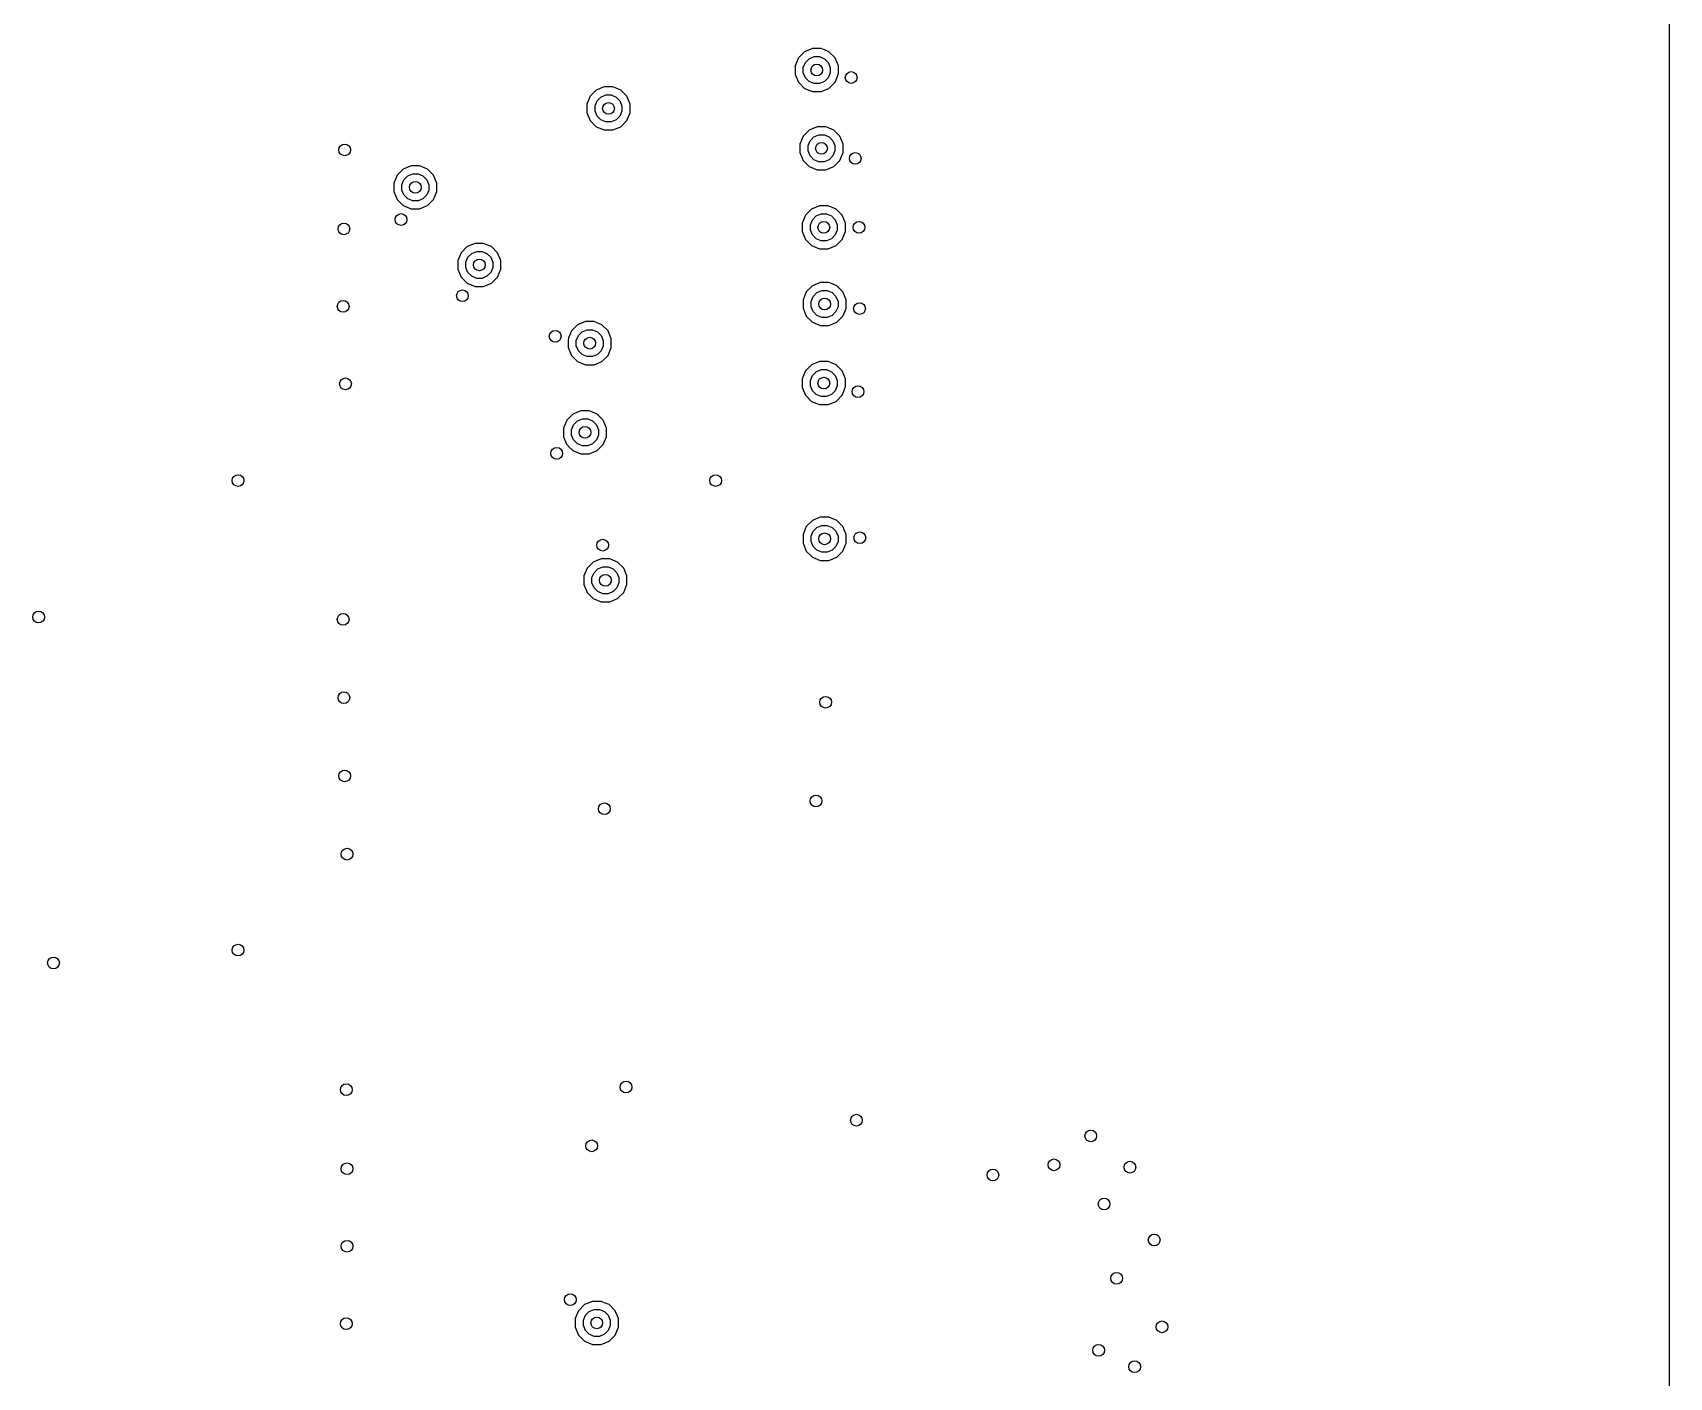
# Model space of a CAD drawing. Extents: x 114.9 to 199.6, y -137.1 to -76.7.
# Drawn here: x 178.68 to 199.58, y -106.88 to -89.7 of the extents above; entities that cross this region are included whole.
import ezdxf

# ---------------------------------------------------------------- set-up
doc = ezdxf.new("R2010")
doc.units = 0
doc.layers.add('BLACK', color=7, linetype='CONTINUOUS')

msp = doc.modelspace()

# ---------------------------------------------------------------- linework, layer by layer
at = {"layer": 'BLACK', "linetype": 'CONTINUOUS'}
for p, q in [((199.5795, -77.402406), (199.5795, -130.397593)), ((188.456444, -90.02394), (188.4145, -90.125198)), ((188.53394, -89.946444), (188.456444, -90.02394)), ((188.518363, -90.145859), (188.544493, -90.082775)), ((188.635198, -89.9045), (188.53394, -89.946444)), ((188.544493, -90.082775), (188.592775, -90.034493)), ((188.592775, -90.034493), (188.655859, -90.008363)), ((188.6352, -89.9045), (188.635198, -89.9045)), ((188.7448, -89.9045), (188.6352, -89.9045)), ((188.655859, -90.008363), (188.724141, -90.008363)), ((188.724141, -90.008363), (188.787225, -90.034493)), ((188.744801, -89.9045), (188.7448, -89.9045)), ((188.786744, -89.921874), (188.744801, -89.9045)), ((188.846058, -89.946443), (188.786744, -89.921874)), ((188.787225, -90.034493), (188.835507, -90.082775)), ((188.835507, -90.082775), (188.861637, -90.145859)), ((188.846059, -89.946444), (188.846058, -89.946443)), ((188.846061, -89.946445), (188.846059, -89.946444)), ((188.923555, -90.023939), (188.846061, -89.946445)), ((188.923555, -90.02394), (188.923555, -90.023939)), ((188.923557, -90.023942), (188.923555, -90.02394)), ((188.9655, -90.1252), (188.923557, -90.023942)), ((188.4145, -90.125198), (188.4145, -90.1252)), ((188.4145, -90.1252), (188.4145, -90.2348)), ((188.4145, -90.2348), (188.456443, -90.336058)), ((188.518363, -90.214141), (188.518363, -90.145859)), ((188.544493, -90.277225), (188.518363, -90.214141)), ((188.592775, -90.325507), (188.544493, -90.277225)), ((188.835507, -90.277225), (188.787225, -90.325507)), ((188.861637, -90.214141), (188.835507, -90.277225)), ((188.861637, -90.145859), (188.861637, -90.214141)), ((188.923557, -90.336058), (188.958202, -90.252418)), ((188.958202, -90.240959), (188.9655, -90.223339)), ((188.958202, -90.252418), (188.958202, -90.240959)), ((188.9655, -90.223339), (188.9655, -90.1252)), ((185.796444, -90.51394), (185.7545, -90.615198)), ((185.87394, -90.436444), (185.796444, -90.51394)), ((185.975198, -90.3945), (185.87394, -90.436444)), ((185.932775, -90.524493), (185.995859, -90.498363)), ((185.9752, -90.3945), (185.975198, -90.3945)), ((186.0848, -90.3945), (185.9752, -90.3945)), ((185.995859, -90.498363), (186.064141, -90.498363)), ((186.064141, -90.498363), (186.127225, -90.524493)), ((186.084801, -90.3945), (186.0848, -90.3945)), ((186.126744, -90.411874), (186.084801, -90.3945)), ((186.186058, -90.436443), (186.126744, -90.411874)), ((186.186059, -90.436444), (186.186058, -90.436443)), ((186.186061, -90.436445), (186.186059, -90.436444)), ((186.263555, -90.513939), (186.186061, -90.436445)), ((186.263555, -90.51394), (186.263555, -90.513939)), ((186.263557, -90.513942), (186.263555, -90.51394)), ((186.3055, -90.6152), (186.263557, -90.513942)), ((188.456443, -90.336058), (188.456444, -90.336059)), ((188.456444, -90.336059), (188.456445, -90.336061)), ((188.456445, -90.336061), (188.533939, -90.413555)), ((188.533939, -90.413555), (188.53394, -90.413555)), ((188.53394, -90.413555), (188.533942, -90.413557)), ((188.533942, -90.413557), (188.6352, -90.4555)), ((188.655859, -90.351637), (188.592775, -90.325507)), ((188.6352, -90.4555), (188.635202, -90.4555)), ((188.635202, -90.4555), (188.744798, -90.4555)), ((188.724141, -90.351637), (188.655859, -90.351637)), ((188.787225, -90.325507), (188.724141, -90.351637)), ((188.744798, -90.4555), (188.7448, -90.4555)), ((188.7448, -90.4555), (188.846058, -90.413557)), ((188.846058, -90.413557), (188.84606, -90.413555)), ((188.84606, -90.413555), (188.846061, -90.413555)), ((188.846061, -90.413555), (188.923555, -90.336061)), ((188.923555, -90.33606), (188.923557, -90.336058)), ((188.923555, -90.336061), (188.923555, -90.33606)), ((185.7545, -90.615198), (185.7545, -90.6152)), ((185.7545, -90.6152), (185.7545, -90.7248)), ((185.7545, -90.7248), (185.796443, -90.826058)), ((185.858363, -90.635859), (185.884493, -90.572775)), ((185.858363, -90.704141), (185.858363, -90.635859)), ((185.884493, -90.767225), (185.858363, -90.704141)), ((185.884493, -90.572775), (185.932775, -90.524493)), ((186.127225, -90.524493), (186.175507, -90.572775)), ((186.175507, -90.572775), (186.201637, -90.635859)), ((186.201637, -90.704141), (186.175507, -90.767225)), ((186.201637, -90.635859), (186.201637, -90.704141)), ((186.263557, -90.826058), (186.3055, -90.7248)), ((186.3055, -90.7248), (186.3055, -90.6152)), ((185.796443, -90.826058), (185.796444, -90.826059)), ((185.796444, -90.826059), (185.796445, -90.826061)), ((185.796445, -90.826061), (185.873939, -90.903555)), ((185.873939, -90.903555), (185.87394, -90.903555)), ((185.87394, -90.903555), (185.873942, -90.903557)), ((185.873942, -90.903557), (185.9752, -90.9455)), ((185.932775, -90.815507), (185.884493, -90.767225)), ((185.995859, -90.841637), (185.932775, -90.815507)), ((186.064141, -90.841637), (185.995859, -90.841637)), ((186.127225, -90.815507), (186.064141, -90.841637)), ((186.0848, -90.9455), (186.186058, -90.903557)), ((186.175507, -90.767225), (186.127225, -90.815507)), ((186.186058, -90.903557), (186.18606, -90.903555)), ((186.18606, -90.903555), (186.186061, -90.903555)), ((186.186061, -90.903555), (186.263555, -90.826061)), ((186.263555, -90.82606), (186.263557, -90.826058)), ((186.263555, -90.826061), (186.263555, -90.82606)), ((188.695198, -90.9045), (188.59394, -90.946444)), ((188.6952, -90.9045), (188.695198, -90.9045)), ((188.8048, -90.9045), (188.6952, -90.9045)), ((188.804801, -90.9045), (188.8048, -90.9045)), ((188.846744, -90.921874), (188.804801, -90.9045)), ((188.906058, -90.946443), (188.846744, -90.921874)), ((185.9752, -90.9455), (185.975202, -90.9455)), ((185.975202, -90.9455), (186.084798, -90.9455)), ((186.084798, -90.9455), (186.0848, -90.9455)), ((188.516444, -91.02394), (188.4745, -91.125198)), ((188.4745, -91.125198), (188.4745, -91.1252)), ((188.4745, -91.1252), (188.4745, -91.2348)), ((188.59394, -90.946444), (188.516444, -91.02394)), ((188.578363, -91.145859), (188.604493, -91.082775)), ((188.604493, -91.082775), (188.652775, -91.034493)), ((188.652775, -91.034493), (188.715859, -91.008363)), ((188.715859, -91.008363), (188.784141, -91.008363)), ((188.784141, -91.008363), (188.847225, -91.034493)), ((188.847225, -91.034493), (188.895507, -91.082775)), ((188.895507, -91.082775), (188.921637, -91.145859)), ((188.906059, -90.946444), (188.906058, -90.946443)), ((188.906061, -90.946445), (188.906059, -90.946444)), ((188.983555, -91.023939), (188.906061, -90.946445)), ((188.983555, -91.02394), (188.983555, -91.023939)), ((188.983557, -91.023942), (188.983555, -91.02394)), ((189.0255, -91.1252), (188.983557, -91.023942)), ((189.0255, -91.2348), (189.0255, -91.1252)), ((188.4745, -91.2348), (188.516443, -91.336058)), ((188.516443, -91.336058), (188.516444, -91.336059)), ((188.516444, -91.336059), (188.516445, -91.336061)), ((188.516445, -91.336061), (188.593939, -91.413555)), ((188.578363, -91.214141), (188.578363, -91.145859)), ((188.604493, -91.277225), (188.578363, -91.214141)), ((188.652775, -91.325507), (188.604493, -91.277225)), ((188.715859, -91.351637), (188.652775, -91.325507)), ((188.784141, -91.351637), (188.715859, -91.351637)), ((188.847225, -91.325507), (188.784141, -91.351637)), ((188.895507, -91.277225), (188.847225, -91.325507)), ((188.921637, -91.214141), (188.895507, -91.277225)), ((188.906061, -91.413555), (188.983555, -91.336061)), ((188.921637, -91.145859), (188.921637, -91.214141)), ((188.983555, -91.33606), (188.983557, -91.336058)), ((188.983555, -91.336061), (188.983555, -91.33606)), ((188.983557, -91.336058), (189.0255, -91.2348)), ((183.329207, -91.522723), (183.287263, -91.623981)), ((183.406703, -91.445227), (183.329207, -91.522723)), ((183.507961, -91.403283), (183.406703, -91.445227)), ((183.417256, -91.581558), (183.465538, -91.533276)), ((183.465538, -91.533276), (183.528622, -91.507146)), ((183.507963, -91.403283), (183.507961, -91.403283)), ((183.617563, -91.403283), (183.507963, -91.403283)), ((183.528622, -91.507146), (183.596904, -91.507146)), ((183.596904, -91.507146), (183.659988, -91.533276)), ((183.617564, -91.403283), (183.617563, -91.403283)), ((183.659507, -91.420657), (183.617564, -91.403283)), ((183.718821, -91.445226), (183.659507, -91.420657)), ((183.659988, -91.533276), (183.70827, -91.581558)), ((183.718822, -91.445227), (183.718821, -91.445226)), ((183.718824, -91.445228), (183.718822, -91.445227)), ((183.796318, -91.522722), (183.718824, -91.445228)), ((183.796318, -91.522723), (183.796318, -91.522722)), ((183.79632, -91.522725), (183.796318, -91.522723)), ((183.838263, -91.623983), (183.79632, -91.522725)), ((188.593939, -91.413555), (188.59394, -91.413555)), ((188.59394, -91.413555), (188.593942, -91.413557)), ((188.593942, -91.413557), (188.6952, -91.4555)), ((188.6952, -91.4555), (188.695202, -91.4555)), ((188.695202, -91.4555), (188.804798, -91.4555)), ((188.804798, -91.4555), (188.8048, -91.4555)), ((188.8048, -91.4555), (188.906058, -91.413557)), ((188.906058, -91.413557), (188.90606, -91.413555)), ((188.90606, -91.413555), (188.906061, -91.413555)), ((183.287263, -91.623981), (183.287263, -91.623983)), ((183.287263, -91.623983), (183.287263, -91.733583)), ((183.287263, -91.733583), (183.329206, -91.834841)), ((183.391126, -91.644642), (183.417256, -91.581558)), ((183.391126, -91.712924), (183.391126, -91.644642)), ((183.417256, -91.776008), (183.391126, -91.712924)), ((183.70827, -91.581558), (183.7344, -91.644642)), ((183.7344, -91.712924), (183.70827, -91.776008)), ((183.7344, -91.644642), (183.7344, -91.712924)), ((183.79632, -91.834841), (183.838263, -91.733583)), ((183.838263, -91.733583), (183.838263, -91.623983)), ((183.329206, -91.834841), (183.329207, -91.834842)), ((183.329207, -91.834842), (183.329208, -91.834844)), ((183.329208, -91.834844), (183.406702, -91.912338)), ((183.406702, -91.912338), (183.406703, -91.912338)), ((183.406703, -91.912338), (183.406705, -91.91234)), ((183.406705, -91.91234), (183.507963, -91.954283)), ((183.465538, -91.82429), (183.417256, -91.776008)), ((183.528622, -91.85042), (183.465538, -91.82429)), ((183.507963, -91.954283), (183.507965, -91.954283)), ((183.507965, -91.954283), (183.617561, -91.954283)), ((183.596904, -91.85042), (183.528622, -91.85042)), ((183.659988, -91.82429), (183.596904, -91.85042)), ((183.617561, -91.954283), (183.617563, -91.954283)), ((183.617563, -91.954283), (183.718821, -91.91234)), ((183.70827, -91.776008), (183.659988, -91.82429)), ((183.718821, -91.91234), (183.718823, -91.912338)), ((183.718823, -91.912338), (183.718824, -91.912338)), ((183.718824, -91.912338), (183.796318, -91.834844)), ((183.796318, -91.834843), (183.79632, -91.834841)), ((183.796318, -91.834844), (183.796318, -91.834843)), ((188.62394, -91.956444), (188.546444, -92.03394)), ((188.725198, -91.9145), (188.62394, -91.956444)), ((188.7252, -91.9145), (188.725198, -91.9145)), ((188.8348, -91.9145), (188.7252, -91.9145)), ((188.834801, -91.9145), (188.8348, -91.9145)), ((188.876744, -91.931874), (188.834801, -91.9145)), ((188.936058, -91.956443), (188.876744, -91.931874)), ((188.936059, -91.956444), (188.936058, -91.956443)), ((188.936061, -91.956445), (188.936059, -91.956444)), ((189.013555, -92.033939), (188.936061, -91.956445)), ((188.546444, -92.03394), (188.5045, -92.135198)), ((188.5045, -92.135198), (188.5045, -92.1352)), ((188.5045, -92.1352), (188.5045, -92.2448)), ((188.608363, -92.155859), (188.634493, -92.092775)), ((188.608363, -92.224141), (188.608363, -92.155859)), ((188.634493, -92.092775), (188.682775, -92.044493)), ((188.682775, -92.044493), (188.745859, -92.018363)), ((188.745859, -92.018363), (188.814141, -92.018363)), ((188.814141, -92.018363), (188.877225, -92.044493)), ((188.877225, -92.044493), (188.925507, -92.092775)), ((188.925507, -92.092775), (188.951637, -92.155859)), ((188.951637, -92.155859), (188.951637, -92.224141)), ((189.013555, -92.03394), (189.013555, -92.033939)), ((189.013557, -92.033942), (189.013555, -92.03394)), ((189.0555, -92.1352), (189.013557, -92.033942)), ((189.0555, -92.2448), (189.0555, -92.1352)), ((184.325198, -92.3945), (184.22394, -92.436444)), ((184.3252, -92.3945), (184.325198, -92.3945)), ((184.4348, -92.3945), (184.3252, -92.3945)), ((184.434801, -92.3945), (184.4348, -92.3945)), ((184.476744, -92.411874), (184.434801, -92.3945)), ((188.5045, -92.2448), (188.546443, -92.346058)), ((188.546443, -92.346058), (188.546444, -92.346059)), ((188.546444, -92.346059), (188.546445, -92.346061)), ((188.546445, -92.346061), (188.623939, -92.423555)), ((188.634493, -92.287225), (188.608363, -92.224141)), ((188.682775, -92.335507), (188.634493, -92.287225)), ((188.745859, -92.361637), (188.682775, -92.335507)), ((188.814141, -92.361637), (188.745859, -92.361637)), ((188.877225, -92.335507), (188.814141, -92.361637)), ((188.925507, -92.287225), (188.877225, -92.335507)), ((188.951637, -92.224141), (188.925507, -92.287225)), ((188.936061, -92.423555), (189.013555, -92.346061)), ((189.013555, -92.34606), (189.013557, -92.346058)), ((189.013555, -92.346061), (189.013555, -92.34606)), ((189.013557, -92.346058), (189.0555, -92.2448)), ((184.146444, -92.51394), (184.1045, -92.615198)), ((184.22394, -92.436444), (184.146444, -92.51394)), ((184.208363, -92.635859), (184.234493, -92.572775)), ((184.234493, -92.572775), (184.282775, -92.524493)), ((184.282775, -92.524493), (184.345859, -92.498363)), ((184.345859, -92.498363), (184.414141, -92.498363)), ((184.414141, -92.498363), (184.477225, -92.524493)), ((184.536058, -92.436443), (184.476744, -92.411874)), ((184.477225, -92.524493), (184.525507, -92.572775)), ((184.525507, -92.572775), (184.551637, -92.635859)), ((184.536059, -92.436444), (184.536058, -92.436443)), ((184.536061, -92.436445), (184.536059, -92.436444)), ((184.613555, -92.513939), (184.536061, -92.436445)), ((184.613555, -92.51394), (184.613555, -92.513939)), ((184.613557, -92.513942), (184.613555, -92.51394)), ((184.6555, -92.6152), (184.613557, -92.513942)), ((188.623939, -92.423555), (188.62394, -92.423555)), ((188.62394, -92.423555), (188.623942, -92.423557)), ((188.623942, -92.423557), (188.7252, -92.4655)), ((188.7252, -92.4655), (188.725202, -92.4655)), ((188.725202, -92.4655), (188.834798, -92.4655)), ((188.834798, -92.4655), (188.8348, -92.4655)), ((188.8348, -92.4655), (188.936058, -92.423557)), ((188.936058, -92.423557), (188.93606, -92.423555)), ((188.93606, -92.423555), (188.936061, -92.423555)), ((184.1045, -92.615198), (184.1045, -92.6152)), ((184.1045, -92.6152), (184.1045, -92.7248)), ((184.1045, -92.7248), (184.146443, -92.826058)), ((184.208363, -92.704141), (184.208363, -92.635859)), ((184.234493, -92.767225), (184.208363, -92.704141)), ((184.282775, -92.815507), (184.234493, -92.767225)), ((184.345859, -92.841637), (184.282775, -92.815507)), ((184.477225, -92.815507), (184.414141, -92.841637)), ((184.525507, -92.767225), (184.477225, -92.815507)), ((184.551637, -92.704141), (184.525507, -92.767225)), ((184.551637, -92.635859), (184.551637, -92.704141)), ((184.613557, -92.826058), (184.6555, -92.7248)), ((184.6555, -92.7248), (184.6555, -92.6152)), ((184.146443, -92.826058), (184.146444, -92.826059)), ((184.146444, -92.826059), (184.146445, -92.826061)), ((184.146445, -92.826061), (184.223939, -92.903555)), ((184.223939, -92.903555), (184.22394, -92.903555)), ((184.22394, -92.903555), (184.223942, -92.903557)), ((184.223942, -92.903557), (184.3252, -92.9455)), ((184.3252, -92.9455), (184.325202, -92.9455)), ((184.325202, -92.9455), (184.434798, -92.9455)), ((184.414141, -92.841637), (184.345859, -92.841637)), ((184.434798, -92.9455), (184.4348, -92.9455)), ((184.4348, -92.9455), (184.536058, -92.903557)), ((184.536058, -92.903557), (184.53606, -92.903555)), ((184.53606, -92.903555), (184.536061, -92.903555)), ((184.536061, -92.903555), (184.613555, -92.826061)), ((184.613555, -92.82606), (184.613557, -92.826058)), ((184.613555, -92.826061), (184.613555, -92.82606)), ((188.556444, -93.01394), (188.5145, -93.115198)), ((188.63394, -92.936444), (188.556444, -93.01394)), ((188.735198, -92.8945), (188.63394, -92.936444)), ((188.644493, -93.072775), (188.692775, -93.024493)), ((188.692775, -93.024493), (188.755859, -92.998363)), ((188.7352, -92.8945), (188.735198, -92.8945)), ((188.8448, -92.8945), (188.7352, -92.8945)), ((188.755859, -92.998363), (188.824141, -92.998363)), ((188.824141, -92.998363), (188.887225, -93.024493)), ((188.844801, -92.8945), (188.8448, -92.8945)), ((188.886744, -92.911874), (188.844801, -92.8945)), ((188.946058, -92.936443), (188.886744, -92.911874)), ((188.887225, -93.024493), (188.935507, -93.072775)), ((188.946059, -92.936444), (188.946058, -92.936443)), ((188.946061, -92.936445), (188.946059, -92.936444)), ((189.023555, -93.013939), (188.946061, -92.936445)), ((189.023555, -93.01394), (189.023555, -93.013939)), ((189.023557, -93.013942), (189.023555, -93.01394)), ((189.0655, -93.1152), (189.023557, -93.013942)), ((188.5145, -93.115198), (188.5145, -93.1152)), ((188.5145, -93.1152), (188.5145, -93.2248)), ((188.5145, -93.2248), (188.556443, -93.326058)), ((188.618363, -93.135859), (188.644493, -93.072775)), ((188.618363, -93.204141), (188.618363, -93.135859)), ((188.644493, -93.267225), (188.618363, -93.204141)), ((188.935507, -93.072775), (188.961637, -93.135859)), ((188.961637, -93.204141), (188.935507, -93.267225)), ((188.961637, -93.135859), (188.961637, -93.204141)), ((189.023557, -93.326058), (189.064666, -93.226813)), ((189.064666, -93.193446), (189.0655, -93.191432)), ((189.064666, -93.226813), (189.064666, -93.193446)), ((189.0655, -93.191432), (189.0655, -93.1152)), ((185.63394, -93.436444), (185.556444, -93.51394)), ((185.735198, -93.3945), (185.63394, -93.436444)), ((185.7352, -93.3945), (185.735198, -93.3945)), ((185.8448, -93.3945), (185.7352, -93.3945)), ((185.844801, -93.3945), (185.8448, -93.3945)), ((185.886744, -93.411874), (185.844801, -93.3945)), ((185.946058, -93.436443), (185.886744, -93.411874)), ((185.946059, -93.436444), (185.946058, -93.436443)), ((185.946061, -93.436445), (185.946059, -93.436444)), ((186.023555, -93.513939), (185.946061, -93.436445)), ((188.556443, -93.326058), (188.556444, -93.326059)), ((188.556444, -93.326059), (188.556445, -93.326061)), ((188.556445, -93.326061), (188.633939, -93.403555)), ((188.633939, -93.403555), (188.63394, -93.403555)), ((188.63394, -93.403555), (188.633942, -93.403557)), ((188.633942, -93.403557), (188.7352, -93.4455)), ((188.692775, -93.315507), (188.644493, -93.267225)), ((188.755859, -93.341637), (188.692775, -93.315507)), ((188.824141, -93.341637), (188.755859, -93.341637)), ((188.887225, -93.315507), (188.824141, -93.341637)), ((188.8448, -93.4455), (188.946058, -93.403557)), ((188.935507, -93.267225), (188.887225, -93.315507)), ((188.946058, -93.403557), (188.94606, -93.403555)), ((188.94606, -93.403555), (188.946061, -93.403555)), ((188.946061, -93.403555), (189.023555, -93.326061)), ((189.023555, -93.32606), (189.023557, -93.326058)), ((189.023555, -93.326061), (189.023555, -93.32606)), ((185.520373, -93.615888), (185.5145, -93.630066)), ((185.5145, -93.630066), (185.5145, -93.7248)), ((185.556444, -93.51394), (185.520373, -93.601019)), ((185.520373, -93.601019), (185.520373, -93.615888)), ((185.618363, -93.635859), (185.644493, -93.572775)), ((185.618363, -93.704141), (185.618363, -93.635859)), ((185.644493, -93.572775), (185.692775, -93.524493)), ((185.692775, -93.524493), (185.755859, -93.498363)), ((185.755859, -93.498363), (185.824141, -93.498363)), ((185.824141, -93.498363), (185.887225, -93.524493)), ((185.887225, -93.524493), (185.935507, -93.572775)), ((185.935507, -93.572775), (185.961637, -93.635859)), ((185.961637, -93.635859), (185.961637, -93.704141)), ((186.023555, -93.51394), (186.023555, -93.513939)), ((186.023557, -93.513942), (186.023555, -93.51394)), ((186.0655, -93.6152), (186.023557, -93.513942)), ((186.0655, -93.7248), (186.0655, -93.6152)), ((188.7352, -93.4455), (188.735202, -93.4455)), ((188.735202, -93.4455), (188.844798, -93.4455)), ((188.844798, -93.4455), (188.8448, -93.4455)), ((185.5145, -93.7248), (185.556443, -93.826058)), ((185.556443, -93.826058), (185.556444, -93.826059)), ((185.556444, -93.826059), (185.556445, -93.826061)), ((185.556445, -93.826061), (185.633939, -93.903555)), ((185.644493, -93.767225), (185.618363, -93.704141)), ((185.692775, -93.815507), (185.644493, -93.767225)), ((185.755859, -93.841637), (185.692775, -93.815507)), ((185.824141, -93.841637), (185.755859, -93.841637)), ((185.887225, -93.815507), (185.824141, -93.841637)), ((185.935507, -93.767225), (185.887225, -93.815507)), ((185.961637, -93.704141), (185.935507, -93.767225)), ((185.946061, -93.903555), (186.023555, -93.826061)), ((186.023555, -93.82606), (186.023557, -93.826058)), ((186.023555, -93.826061), (186.023555, -93.82606)), ((186.023557, -93.826058), (186.0655, -93.7248)), ((185.633939, -93.903555), (185.63394, -93.903555)), ((185.63394, -93.903555), (185.633942, -93.903557)), ((185.633942, -93.903557), (185.7352, -93.9455)), ((185.7352, -93.9455), (185.735202, -93.9455)), ((185.735202, -93.9455), (185.844798, -93.9455)), ((185.844798, -93.9455), (185.8448, -93.9455)), ((185.8448, -93.9455), (185.946058, -93.903557)), ((185.946058, -93.903557), (185.94606, -93.903555)), ((185.94606, -93.903555), (185.946061, -93.903555)), ((188.546444, -94.02394), (188.5045, -94.125198)), ((188.62394, -93.946444), (188.546444, -94.02394)), ((188.725198, -93.9045), (188.62394, -93.946444)), ((188.634493, -94.082775), (188.682775, -94.034493)), ((188.682775, -94.034493), (188.745859, -94.008363)), ((188.7252, -93.9045), (188.725198, -93.9045)), ((188.8348, -93.9045), (188.7252, -93.9045)), ((188.745859, -94.008363), (188.814141, -94.008363)), ((188.814141, -94.008363), (188.877225, -94.034493)), ((188.834801, -93.9045), (188.8348, -93.9045)), ((188.876744, -93.921874), (188.834801, -93.9045)), ((188.936058, -93.946443), (188.876744, -93.921874)), ((188.877225, -94.034493), (188.925507, -94.082775)), ((188.936059, -93.946444), (188.936058, -93.946443)), ((188.936061, -93.946445), (188.936059, -93.946444)), ((189.013555, -94.023939), (188.936061, -93.946445)), ((189.013555, -94.02394), (189.013555, -94.023939)), ((189.013557, -94.023942), (189.013555, -94.02394)), ((189.0555, -94.1252), (189.013557, -94.023942)), ((188.5045, -94.125198), (188.5045, -94.1252)), ((188.5045, -94.1252), (188.5045, -94.2348)), ((188.5045, -94.2348), (188.546443, -94.336058)), ((188.608363, -94.145859), (188.634493, -94.082775)), ((188.608363, -94.214141), (188.608363, -94.145859)), ((188.634493, -94.277225), (188.608363, -94.214141)), ((188.682775, -94.325507), (188.634493, -94.277225)), ((188.925507, -94.277225), (188.877225, -94.325507)), ((188.925507, -94.082775), (188.951637, -94.145859)), ((188.951637, -94.214141), (188.925507, -94.277225)), ((188.951637, -94.145859), (188.951637, -94.214141)), ((189.013557, -94.336058), (189.044929, -94.26032)), ((189.044929, -94.255001), (189.0555, -94.22948)), ((189.044929, -94.26032), (189.044929, -94.255001)), ((189.0555, -94.22948), (189.0555, -94.1252)), ((188.546443, -94.336058), (188.546444, -94.336059)), ((188.546444, -94.336059), (188.546445, -94.336061)), ((188.546445, -94.336061), (188.623939, -94.413555)), ((188.623939, -94.413555), (188.62394, -94.413555)), ((188.62394, -94.413555), (188.623942, -94.413557)), ((188.623942, -94.413557), (188.7252, -94.4555)), ((188.745859, -94.351637), (188.682775, -94.325507)), ((188.7252, -94.4555), (188.725202, -94.4555)), ((188.725202, -94.4555), (188.834798, -94.4555)), ((188.814141, -94.351637), (188.745859, -94.351637)), ((188.877225, -94.325507), (188.814141, -94.351637)), ((188.834798, -94.4555), (188.8348, -94.4555)), ((188.8348, -94.4555), (188.936058, -94.413557)), ((188.936058, -94.413557), (188.93606, -94.413555)), ((188.93606, -94.413555), (188.936061, -94.413555)), ((188.936061, -94.413555), (189.013555, -94.336061)), ((189.013555, -94.33606), (189.013557, -94.336058)), ((189.013555, -94.336061), (189.013555, -94.33606)), ((185.496444, -94.65394), (185.4545, -94.755198)), ((185.57394, -94.576444), (185.496444, -94.65394)), ((185.675198, -94.5345), (185.57394, -94.576444)), ((185.584493, -94.712775), (185.632775, -94.664493)), ((185.632775, -94.664493), (185.695859, -94.638363)), ((185.6752, -94.5345), (185.675198, -94.5345)), ((185.7848, -94.5345), (185.6752, -94.5345)), ((185.695859, -94.638363), (185.764141, -94.638363)), ((185.764141, -94.638363), (185.827225, -94.664493)), ((185.784801, -94.5345), (185.7848, -94.5345)), ((185.826744, -94.551874), (185.784801, -94.5345)), ((185.886058, -94.576443), (185.826744, -94.551874)), ((185.827225, -94.664493), (185.875507, -94.712775)), ((185.886059, -94.576444), (185.886058, -94.576443)), ((185.886061, -94.576445), (185.886059, -94.576444)), ((185.963555, -94.653939), (185.886061, -94.576445)), ((185.963555, -94.65394), (185.963555, -94.653939)), ((185.963557, -94.653942), (185.963555, -94.65394)), ((186.0055, -94.7552), (185.963557, -94.653942)), ((185.4545, -94.755198), (185.4545, -94.7552)), ((185.4545, -94.7552), (185.4545, -94.8648)), ((185.4545, -94.8648), (185.494364, -94.96104)), ((185.558363, -94.775859), (185.584493, -94.712775)), ((185.558363, -94.844141), (185.558363, -94.775859)), ((185.584493, -94.907225), (185.558363, -94.844141)), ((185.875507, -94.712775), (185.901637, -94.775859)), ((185.901637, -94.844141), (185.875507, -94.907225)), ((185.901637, -94.775859), (185.901637, -94.844141)), ((185.963557, -94.966058), (186.0055, -94.8648)), ((186.0055, -94.8648), (186.0055, -94.7552)), ((185.494364, -94.96104), (185.513766, -94.980442)), ((185.513766, -94.980442), (185.515844, -94.98546)), ((185.515844, -94.98546), (185.573939, -95.043555)), ((185.573939, -95.043555), (185.57394, -95.043555)), ((185.57394, -95.043555), (185.573942, -95.043557)), ((185.573942, -95.043557), (185.6752, -95.0855)), ((185.632775, -94.955507), (185.584493, -94.907225)), ((185.695859, -94.981637), (185.632775, -94.955507)), ((185.6752, -95.0855), (185.675202, -95.0855)), ((185.675202, -95.0855), (185.784798, -95.0855)), ((185.764141, -94.981637), (185.695859, -94.981637)), ((185.827225, -94.955507), (185.764141, -94.981637)), ((185.784798, -95.0855), (185.7848, -95.0855)), ((185.7848, -95.0855), (185.886058, -95.043557)), ((185.875507, -94.907225), (185.827225, -94.955507)), ((185.886058, -95.043557), (185.88606, -95.043555)), ((185.88606, -95.043555), (185.886061, -95.043555)), ((185.886061, -95.043555), (185.963555, -94.966061)), ((185.963555, -94.96606), (185.963557, -94.966058)), ((185.963555, -94.966061), (185.963555, -94.96606)), ((188.63394, -95.936444), (188.556444, -96.01394)), ((188.735198, -95.8945), (188.63394, -95.936444)), ((188.7352, -95.8945), (188.735198, -95.8945)), ((188.8448, -95.8945), (188.7352, -95.8945)), ((188.844801, -95.8945), (188.8448, -95.8945)), ((188.886744, -95.911874), (188.844801, -95.8945)), ((188.946058, -95.936443), (188.886744, -95.911874)), ((188.946059, -95.936444), (188.946058, -95.936443)), ((188.946061, -95.936445), (188.946059, -95.936444)), ((189.023555, -96.013939), (188.946061, -95.936445)), ((188.556444, -96.01394), (188.5145, -96.115198)), ((188.5145, -96.115198), (188.5145, -96.1152)), ((188.5145, -96.1152), (188.5145, -96.2248)), ((188.618363, -96.135859), (188.644493, -96.072775)), ((188.618363, -96.204141), (188.618363, -96.135859)), ((188.644493, -96.072775), (188.692775, -96.024493)), ((188.692775, -96.024493), (188.755859, -95.998363)), ((188.755859, -95.998363), (188.824141, -95.998363)), ((188.824141, -95.998363), (188.887225, -96.024493)), ((188.887225, -96.024493), (188.935507, -96.072775)), ((188.935507, -96.072775), (188.961637, -96.135859)), ((188.961637, -96.135859), (188.961637, -96.204141)), ((189.023555, -96.01394), (189.023555, -96.013939)), ((189.023557, -96.013942), (189.023555, -96.01394)), ((189.0655, -96.1152), (189.023557, -96.013942)), ((189.0655, -96.2248), (189.0655, -96.1152)), ((188.5145, -96.2248), (188.556443, -96.326058)), ((188.556443, -96.326058), (188.556444, -96.326059)), ((188.556444, -96.326059), (188.556445, -96.326061)), ((188.556445, -96.326061), (188.633939, -96.403555)), ((188.644493, -96.267225), (188.618363, -96.204141)), ((188.692775, -96.315507), (188.644493, -96.267225)), ((188.755859, -96.341637), (188.692775, -96.315507)), ((188.824141, -96.341637), (188.755859, -96.341637)), ((188.887225, -96.315507), (188.824141, -96.341637)), ((188.935507, -96.267225), (188.887225, -96.315507)), ((188.961637, -96.204141), (188.935507, -96.267225)), ((188.946061, -96.403555), (189.023555, -96.326061)), ((189.023555, -96.32606), (189.023557, -96.326058)), ((189.023555, -96.326061), (189.023555, -96.32606)), ((189.023557, -96.326058), (189.0655, -96.2248)), ((185.756444, -96.54394), (185.7145, -96.645198)), ((185.83394, -96.466444), (185.756444, -96.54394)), ((185.935198, -96.4245), (185.83394, -96.466444)), ((185.844493, -96.602775), (185.892775, -96.554493)), ((185.892775, -96.554493), (185.955859, -96.528363)), ((185.9352, -96.4245), (185.935198, -96.4245)), ((186.0448, -96.4245), (185.9352, -96.4245)), ((185.955859, -96.528363), (186.024141, -96.528363)), ((186.024141, -96.528363), (186.087225, -96.554493)), ((186.044801, -96.4245), (186.0448, -96.4245)), ((186.086744, -96.441874), (186.044801, -96.4245)), ((186.146058, -96.466443), (186.086744, -96.441874)), ((186.087225, -96.554493), (186.135507, -96.602775)), ((186.146059, -96.466444), (186.146058, -96.466443)), ((186.146061, -96.466445), (186.146059, -96.466444)), ((186.223555, -96.543939), (186.146061, -96.466445)), ((186.223555, -96.54394), (186.223555, -96.543939)), ((186.223557, -96.543942), (186.223555, -96.54394)), ((186.2655, -96.6452), (186.223557, -96.543942)), ((188.633939, -96.403555), (188.63394, -96.403555)), ((188.63394, -96.403555), (188.633942, -96.403557)), ((188.633942, -96.403557), (188.7352, -96.4455)), ((188.7352, -96.4455), (188.735202, -96.4455)), ((188.735202, -96.4455), (188.844798, -96.4455)), ((188.844798, -96.4455), (188.8448, -96.4455)), ((188.8448, -96.4455), (188.946058, -96.403557)), ((188.946058, -96.403557), (188.94606, -96.403555)), ((188.94606, -96.403555), (188.946061, -96.403555)), ((185.7145, -96.645198), (185.7145, -96.6452)), ((185.7145, -96.6452), (185.7145, -96.7548)), ((185.7145, -96.7548), (185.756443, -96.856058)), ((185.818363, -96.665859), (185.844493, -96.602775)), ((185.818363, -96.734141), (185.818363, -96.665859)), ((185.844493, -96.797225), (185.818363, -96.734141)), ((186.135507, -96.602775), (186.161637, -96.665859)), ((186.161637, -96.734141), (186.135507, -96.797225)), ((186.161637, -96.665859), (186.161637, -96.734141)), ((186.223557, -96.856058), (186.2655, -96.7548)), ((186.2655, -96.7548), (186.2655, -96.6452)), ((185.756443, -96.856058), (185.756444, -96.856059)), ((185.756444, -96.856059), (185.756445, -96.856061)), ((185.756445, -96.856061), (185.833939, -96.933555)), ((185.833939, -96.933555), (185.83394, -96.933555)), ((185.83394, -96.933555), (185.833942, -96.933557)), ((185.833942, -96.933557), (185.9352, -96.9755)), ((185.892775, -96.845507), (185.844493, -96.797225)), ((185.955859, -96.871637), (185.892775, -96.845507)), ((185.9352, -96.9755), (185.935202, -96.9755)), ((185.935202, -96.9755), (186.044798, -96.9755)), ((186.024141, -96.871637), (185.955859, -96.871637)), ((186.087225, -96.845507), (186.024141, -96.871637)), ((186.044798, -96.9755), (186.0448, -96.9755)), ((186.0448, -96.9755), (186.146058, -96.933557)), ((186.135507, -96.797225), (186.087225, -96.845507)), ((186.146058, -96.933557), (186.14606, -96.933555)), ((186.14606, -96.933555), (186.146061, -96.933555)), ((186.146061, -96.933555), (186.223555, -96.856061)), ((186.223555, -96.85606), (186.223557, -96.856058)), ((186.223555, -96.856061), (186.223555, -96.85606)), ((185.72394, -105.956444), (185.646444, -106.03394)), ((185.825198, -105.9145), (185.72394, -105.956444)), ((185.8252, -105.9145), (185.825198, -105.9145)), ((185.9348, -105.9145), (185.8252, -105.9145)), ((185.934801, -105.9145), (185.9348, -105.9145)), ((185.976744, -105.931874), (185.934801, -105.9145)), ((186.036058, -105.956443), (185.976744, -105.931874)), ((186.036059, -105.956444), (186.036058, -105.956443)), ((186.036061, -105.956445), (186.036059, -105.956444)), ((186.113555, -106.033939), (186.036061, -105.956445)), ((185.646444, -106.03394), (185.6045, -106.135198)), ((185.6045, -106.135198), (185.6045, -106.1352)), ((185.6045, -106.1352), (185.6045, -106.2448)), ((185.708363, -106.155859), (185.734493, -106.092775)), ((185.708363, -106.224141), (185.708363, -106.155859)), ((185.734493, -106.092775), (185.782775, -106.044493)), ((185.782775, -106.044493), (185.845859, -106.018363)), ((185.845859, -106.018363), (185.914141, -106.018363)), ((185.914141, -106.018363), (185.977225, -106.044493)), ((185.977225, -106.044493), (186.025507, -106.092775)), ((186.025507, -106.092775), (186.051637, -106.155859)), ((186.051637, -106.155859), (186.051637, -106.224141)), ((186.113555, -106.03394), (186.113555, -106.033939)), ((186.113557, -106.033942), (186.113555, -106.03394)), ((186.1555, -106.1352), (186.113557, -106.033942)), ((186.1555, -106.2448), (186.1555, -106.1352)), ((185.6045, -106.2448), (185.646443, -106.346058)), ((185.646443, -106.346058), (185.646444, -106.346059)), ((185.646444, -106.346059), (185.646445, -106.346061)), ((185.646445, -106.346061), (185.723939, -106.423555)), ((185.734493, -106.287225), (185.708363, -106.224141)), ((185.782775, -106.335507), (185.734493, -106.287225)), ((185.845859, -106.361637), (185.782775, -106.335507)), ((185.914141, -106.361637), (185.845859, -106.361637)), ((185.977225, -106.335507), (185.914141, -106.361637)), ((186.025507, -106.287225), (185.977225, -106.335507)), ((186.051637, -106.224141), (186.025507, -106.287225)), ((186.036061, -106.423555), (186.113555, -106.346061)), ((186.113555, -106.34606), (186.113557, -106.346058)), ((186.113555, -106.346061), (186.113555, -106.34606)), ((186.113557, -106.346058), (186.1555, -106.2448)), ((185.723939, -106.423555), (185.72394, -106.423555)), ((185.72394, -106.423555), (185.723942, -106.423557)), ((185.723942, -106.423557), (185.8252, -106.4655)), ((185.8252, -106.4655), (185.825202, -106.4655)), ((185.825202, -106.4655), (185.934798, -106.4655)), ((185.934798, -106.4655), (185.9348, -106.4655)), ((185.9348, -106.4655), (186.036058, -106.423557)), ((186.036058, -106.423557), (186.03606, -106.423555)), ((186.03606, -106.423555), (186.036061, -106.423555))]:
    msp.add_line(p, q, dxfattribs=at)
at = {"layer": 'BLACK'}
for centre in [(188.69, -90.18), (189.129839, -90.2751), (186.03, -90.67), (182.66, -91.2), (188.75, -91.18), (189.181024, -91.309307), (183.562763, -91.678783), (182.65, -92.21), (183.38, -92.09), (188.78, -92.19), (189.230003, -92.19), (184.38, -92.67), (184.163624, -93.064568), (182.64, -93.2), (188.79, -93.17), (189.236303, -93.227587), (185.348736, -93.581747), (185.79, -93.67), (182.67, -94.19), (188.78, -94.18), (189.216566, -94.289142), (185.73, -94.81), (185.368259, -95.077667), (181.298, -95.426), (187.398, -95.426), (188.79, -96.17), (189.239808, -96.15677), (185.955486, -96.251323), (185.99, -96.7), (178.75, -97.17), (182.64, -97.2), (182.65, -98.2), (188.803385, -98.258581), (182.66, -99.2), (188.68, -99.52), (185.977148, -99.619819), (182.69, -100.2), (181.298, -101.426), (178.94, -101.59), (182.68, -103.21), (186.254, -103.176), (189.19698, -103.599562), (185.814807, -103.927062), (192.19, -103.8), (191.72, -104.17), (182.69, -104.22), (190.94, -104.3), (192.69, -104.2), (192.36, -104.67), (182.69, -105.21), (193, -105.13), (192.52, -105.62), (185.542177, -105.892716), (182.68, -106.2), (185.88, -106.19), (193.1, -106.24), (192.29, -106.54), (192.75, -106.75)]:
    msp.add_circle(centre, 0.075, dxfattribs=at)
at = {"layer": 'WHITE'}
for centre in [(188.69, -90.18), (189.129839, -90.2751), (186.03, -90.67), (182.66, -91.2), (188.75, -91.18), (189.181024, -91.309307), (183.562763, -91.678783), (182.65, -92.21), (183.38, -92.09), (188.78, -92.19), (189.230003, -92.19), (184.38, -92.67), (184.163624, -93.064568), (182.64, -93.2), (188.79, -93.17), (189.236303, -93.227587), (185.348736, -93.581747), (185.79, -93.67), (182.67, -94.19), (188.78, -94.18), (189.216566, -94.289142), (185.73, -94.81), (185.368259, -95.077667), (181.298, -95.426), (187.398, -95.426), (188.79, -96.17), (189.239808, -96.15677), (185.955486, -96.251323), (185.99, -96.7), (178.75, -97.17), (182.64, -97.2), (182.65, -98.2), (188.803385, -98.258581), (182.66, -99.2), (188.68, -99.52), (185.977148, -99.619819), (182.69, -100.2), (181.298, -101.426), (178.94, -101.59), (182.68, -103.21), (186.254, -103.176), (189.19698, -103.599562), (185.814807, -103.927062), (192.19, -103.8), (191.72, -104.17), (182.69, -104.22), (190.94, -104.3), (192.69, -104.2), (192.36, -104.67), (182.69, -105.21), (193, -105.13), (192.52, -105.62), (185.542177, -105.892716), (182.68, -106.2), (185.88, -106.19), (193.1, -106.24), (192.29, -106.54), (192.75, -106.75)]:
    msp.add_circle(centre, 0.075, dxfattribs=at)

doc.saveas('drawing.dxf')
